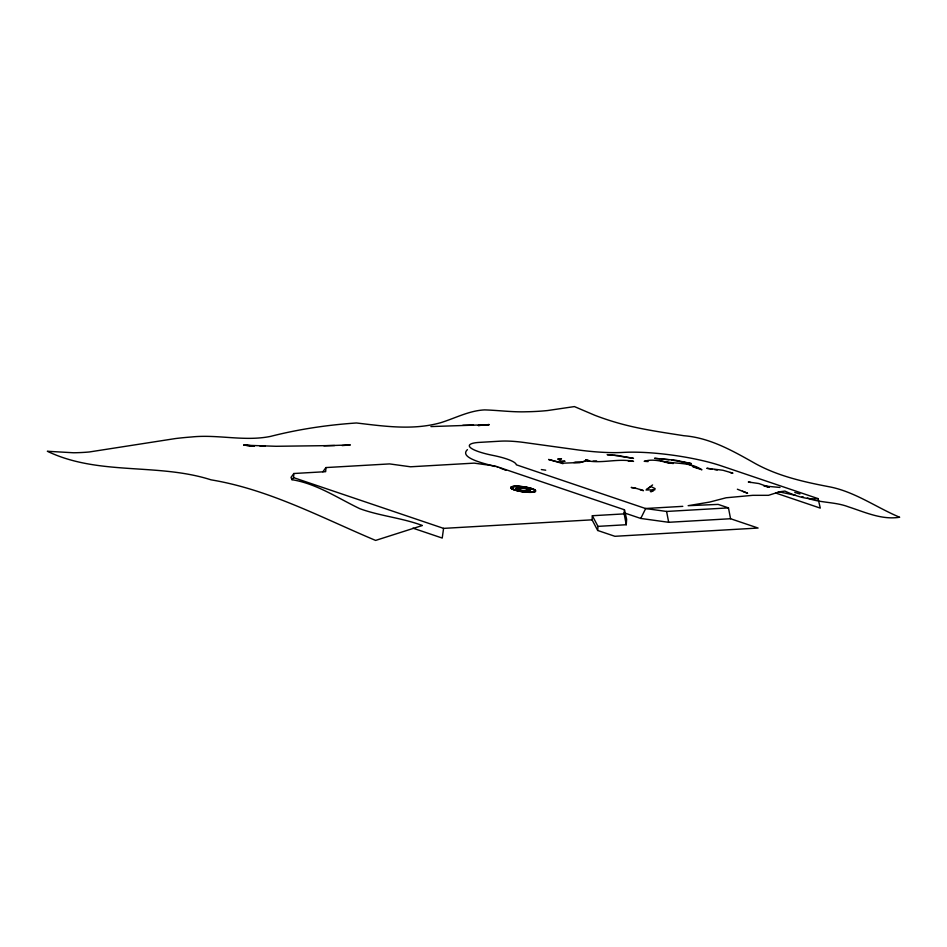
<?xml version="1.0" encoding="UTF-8"?>
<svg xmlns="http://www.w3.org/2000/svg" width="947" height="947" viewBox="0 0 947 947"><rect width="100%" height="100%" fill="white"/><g stroke="black" fill="none" stroke-linecap="round" stroke-linejoin="round"><path stroke-width="1.42" d="M807.329 498.063C820.623 503.082 835.147 501.721 848.5 506.87C865.025 512.209 881.811 520.092 899.65 517.251C875.75 507.213 854.277 491.256 828.223 486.58C803.269 481.798 778.209 476.081 755.706 463.781C733.238 451.151 710.226 437.774 683.912 435.727C660.947 432.092 637.816 428.908 615.479 422.267A488.143 343.288 86.7 0 1 594.823 415.283L574.415 406.583L547.555 410.548A472.896 323.412 -71.3 0 1 526.343 411.767C512.351 412.265 498.453 410.288 484.521 409.897C469.037 410.667 455.176 418.231 440.627 422.729C412.88 430.506 384.34 426.245 356.427 422.978C327.342 424.943 298.636 429.216 270.369 436.437C244.172 441.681 217.703 434.188 191.389 436.993A613.644 419.663 -71.3 0 0 175.384 438.568L89.338 451.968A368.123 251.76 -71.3 0 1 73.44 452.761L47.35 451.269C98.606 475.927 157.664 462.728 211.027 479.833C269.374 489.516 321.779 517.808 375.616 540.417L422.35 525.502C402.037 517.879 380.114 516.091 359.801 508.681C337.629 498.063 316.724 483.692 291.96 479.691L293.57 477.619L293.842 473.512L325.661 471.677L325.946 467.569L389.584 463.912L410.513 466.788L474.151 463.13L495.092 466.007L624.452 509.782L626.63 519.264L626.251 524.733L597.971 526.366L592.349 515.724L624.168 513.89L626.251 524.733M624.073 512.801L640.764 518.447L668.677 522.294L730.551 518.731L758.097 528.047L614.899 536.298L597.687 530.474L592.076 519.832L592.349 515.724M597.687 530.474L597.971 526.366M624.168 513.89L624.452 509.782M592.076 519.832L443.575 528.379L442.225 538.062L412.916 528.142M640.764 518.447L645.665 508.563L666.593 511.451L728.468 507.888L730.551 518.731M293.842 473.512L291.013 477.395L291.96 479.691M322.856 471.807L325.946 467.569M646.73 489.327L652.601 484.935M467.416 449.636C457.792 458.466 489.706 464.693 495.174 466.54M573.681 462.527L580.18 462.479L585.802 460.976L580.357 462.302L574.947 462.278M483.597 424.954L478.247 425.534L489.054 424.576M342.116 445.575L350.319 444.936L323.898 445.777M557.984 459.058L561.524 458.857L557.996 459.058L561.251 461.438L564.791 461.236L561.251 461.438M593.059 461.13L596.598 460.929M654.851 489.824L646.032 489.99L650.92 486.569L655.146 488.64L651.205 491.742L650.34 491.446L652.992 491.292M645.676 508.492L682.799 506.349M483.739 424.943L489.197 424.635L430.909 426.576M775.723 493.032L820.28 508.113L818.101 498.643C806.347 499.803 795.314 495.873 784.897 491.067L779.535 491.801L768.514 495.317L752.735 495.328L726.089 497.779L709.705 502.064L688.149 505.686L718.146 504.396L728.468 507.888M473.5 425.073L462.799 425.298M334.599 445.54L276.039 446.286L243.888 445.185L254.447 445.954L249.239 445.611M580.18 462.479L564.152 463.142L554.966 461.189M259.987 446.084L265.231 446.226M673.281 463.545C663.634 462.172 654.022 458.23 644.209 461.319L648.127 461.58M612.342 455.022L607.134 454.655L617.835 455.519L633.507 458.372L618.947 456.111M661.089 458.952L668.973 459.721M628.181 460.94L633.531 461.367C617.491 458.04 601.57 464.054 585.72 460.491L588.312 460.763M659.751 458.845L654.566 458.301L675.779 460.242L691.239 463.568L671.565 460.029M249.085 445.599L243.758 445.043L247.641 445.504M665.268 462.314L670.594 462.917L665.433 462.136M545.721 470.197L541.353 469.558M692.884 466.824L701.928 469.783C689.12 461.343 674.288 464.527 660.379 460.668M779.997 487.456L763.969 485.965L769.059 487.184L758.902 483.55L748.308 481.999L750.864 482.497M248.931 445.658L253.95 446.309M714.606 469.617L717.27 470.032M613.668 455.235L617.633 455.886M711.943 469.203L706.817 468.28L722.928 470.257L732.931 473.169L730.303 472.553M636.325 488.474L631.211 487.445L635.52 488.178M795.705 495.364L778.398 491.671M589.59 460.763L585.66 459.875L589.472 460.834M802.097 496.773L803.458 497.08M553.664 460.787L548.597 459.473L558.99 462.432M497.187 467.155L497.944 467.38M794.77 492.452L799.966 493.979M765.034 485.894L768.928 487.042M558.86 462.385L562.968 463.699M818.101 498.643L722.135 466.161A69.889 13.578 8 0 0 623.457 452.406A65.97 12.82 8 0 1 578.013 449.932L524.011 442.474A33.311 6.475 8 0 0 500.561 441.16L479.36 442.391A33.263 6.463 8 0 0 470.635 444.107A34.506 6.7 8 0 0 492.298 455.27A34.364 6.676 8 0 1 516.032 464.054L516.304 464.788L645.665 508.563M639.994 489.481L643.439 490.653L636.633 488.474M293.57 477.619L443.575 528.379M500.075 468.067L502.703 469.049M742.484 491.233L747.621 493.245L737.37 489.22M696.933 467.901L686.883 463.497M505.828 470.387L504.159 469.629M666.593 511.451L668.677 522.294M528.059 491.363A7.055 1.373 8 0 1 524.91 491.292M523.099 491.091A7.055 1.373 8 0 1 516.233 488.64A7.055 1.373 8 0 1 524.496 488.534A7.055 1.373 8 0 1 529.918 490.996M514.564 489.919A12.204 2.368 8 0 0 534.866 491.635A12.204 2.368 8 0 0 520.258 486.699A12.453 2.415 8 0 0 514.399 489.919A12.453 2.415 8 0 0 535.102 491.682A12.453 2.415 8 0 0 520.199 486.64A12.204 2.368 8 0 0 514.564 489.919M518.139 489.706A7.185 1.397 8 0 0 530.083 490.724A7.185 1.397 8 0 0 521.477 487.812A7.185 1.397 8 0 0 518.139 489.706M514.422 489.682A12.453 2.415 8 0 0 535.138 491.446A12.453 2.415 8 0 0 520.234 486.391A12.453 2.415 8 0 0 514.422 489.682M518.175 489.469A7.185 1.397 8 0 0 530.107 490.475A7.185 1.397 8 0 0 521.513 487.575A7.185 1.397 8 0 0 518.175 489.469M514.6 489.67A12.204 2.368 8 0 0 534.901 491.398A12.204 2.368 8 0 0 520.294 486.45A12.204 2.368 8 0 0 514.6 489.67"/></g></svg>
